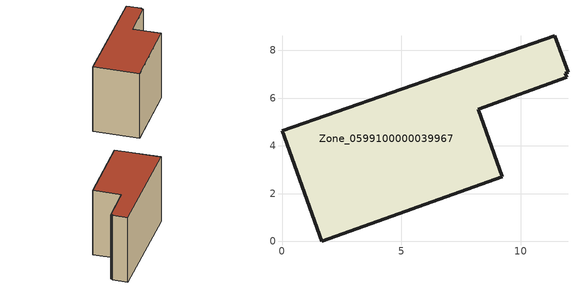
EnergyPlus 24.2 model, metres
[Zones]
Zone_0599100000039967
 floor ground (C_G): 11.89,7.04 11.94,6.88 8.23,5.53 9.24,2.71 1.66,0 0,4.63 11.44,8.62 11.99,7.08 z0
 wall outside (C_F): 1.66,0 9.24,2.71 8.23,5.53 11.94,6.88 11.89,7.04 11.99,7.08 11.44,8.62 0,4.63 1.66,0 z0:7.69
 roof outside (C_R): 11.94,6.88 11.89,7.04 11.99,7.08 11.44,8.62 0,4.63 1.66,0 9.24,2.71 8.23,5.53 z7.69
[BUILDING]
Pand.0599100000039967: North Axis=0; Terrain=City; Loads Convergence Tolerance Value=0.04; Temperature Convergence Tolerance Value=0.4; Solar Distribution=FullExterior; Maximum Number of Warmup Days=25; Minimum Number of Warmup Days=1
[Site:Location]
Rotterdam.The.Hague.AP_ZH_NLD Design_Conditions: Latitude=51.96; Longitude=4.45; Time Zone=1; Elevation=-4.5
[SITE:GROUNDTEMPERATURE:BUILDINGSURFACE]
18, 18, 18, 18, 18, 18, 18, 18, 18, 18, 18, 18
[MATERIAL] Thermal Absorptance=0.9; Solar Absorptance=0.7; Visible Absorptance=0.7
Name | Roughness | Thickness | Conductivity | Density | Specific Heat
G.TC.1946 | MediumSmooth | 0.15 | 1 | 540 | 1210
F.TC.1946 | Rough | 0.3 | 0.857143 | 1920 | 840
R.TC.1946 | MediumRough | 0.2 | 0.909091 | 1500 | 1000
[CONSTRUCTION]
C_G: G.TC.1946
C_F: F.TC.1946
C_R: R.TC.1946
[ZONE]
Zone_0599100000039967: Type=1; Multiplier=1; Ceiling Height=Autocalculate; Volume=Autocalculate; Floor Area=autocalculate; Part of Total Floor Area=Yes
[ZONEINFILTRATION:DESIGNFLOWRATE]
Infil_Zone_0599100000039967: Zone or ZoneList or Space or SpaceList=Zone_0599100000039967; Schedule=AlwaysOn; Design Flow Rate Calculation Method=Flow/Area; Flow Rate per Floor Area=0.003; Constant Term Coefficient=1; Temperature Term Coefficient=0; Velocity Term Coefficient=0; Velocity Squared Term Coefficient=0
[HVACTEMPLATE:ZONE:IDEALLOADSAIRSYSTEM]
Zone_0599100000039967: Maximum Heating Supply Air Temperature=50; Minimum Cooling Supply Air Temperature=13; Maximum Heating Supply Air Humidity Ratio=0.0156; Minimum Cooling Supply Air Humidity Ratio=0.0077; Heating Limit=NoLimit; Cooling Limit=NoLimit; Dehumidification Control Type=ConstantSensibleHeatRatio; Cooling Sensible Heat Ratio=0.7; Dehumidification Setpoint=60; Humidification Control Type=None; Humidification Setpoint=30; Outdoor Air Method=None; Outdoor Air Flow Rate per Person=0.00944; Outdoor Air Flow Rate per Zone Floor Area=0; Outdoor Air Flow Rate per Zone=0; Demand Controlled Ventilation Type=None; Outdoor Air Economizer Type=NoEconomizer; Heat Recovery Type=None; Sensible Heat Recovery Effectiveness=0.7; Latent Heat Recovery Effectiveness=0.65
[ZONECONTROL:THERMOSTAT]
ThermostatControl_Zone_0599100000039967: Zone or ZoneList=Zone_0599100000039967; Control Type Schedule=DualSetpointControlType; Control 1=Thermostat_Zone_0599100000039967; Temperature Difference Between Cutout And Setpoint=0
[THERMOSTATSETPOINT:DUALSETPOINT]
Thermostat_Zone_0599100000039967: Heating Setpoint Temperature Schedule=HeatingSetpoint_Zone_0599100000039967; Cooling Setpoint Temperature Schedule=CoolingSetpoint_Zone_0599100000039967
[SCHEDULE:COMPACT]
HeatingSetpoint_Zone_0599100000039967: Through: 12/31, For: AllDays, Until: 24:00, 21
CoolingSetpoint_Zone_0599100000039967: Through: 12/31, For: AllDays, Until: 24:00, 24
DualSetpointControlType: Through: 12/31, For: AllDays, Until: 24:00, 4
AlwaysOn: Through: 12/31, For: AllDays, Until: 24:00, 1
